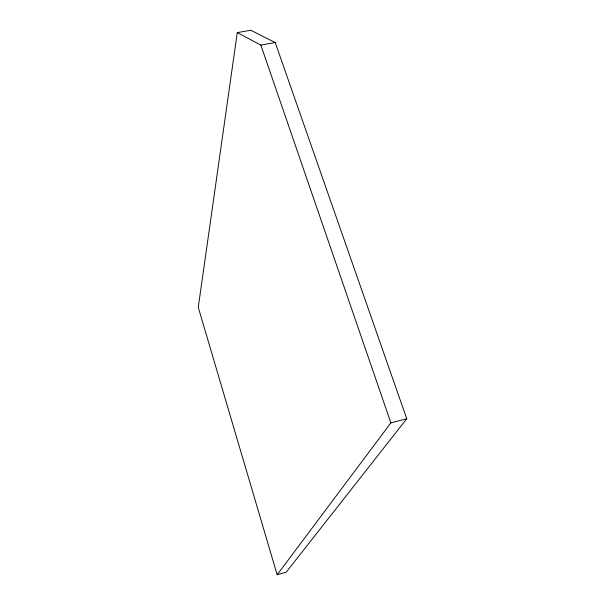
<?xml version="1.0" encoding="UTF-8"?>
<svg xmlns="http://www.w3.org/2000/svg" width="605" height="605" viewBox="0 0 605 605"><rect width="100%" height="100%" fill="white"/><g stroke="black" fill="none" stroke-linecap="round" stroke-linejoin="round"><path stroke-width="0.91" d="M237.273 32.609L198.259 307.34L277.158 574.75L286.241 572.164L406.742 418.743L275.207 42.509L250.72 30.25L237.273 32.609L260.838 45.08L275.207 42.509M277.158 574.75L390.883 422.872L406.742 418.743M260.838 45.08L390.883 422.872"/></g></svg>
